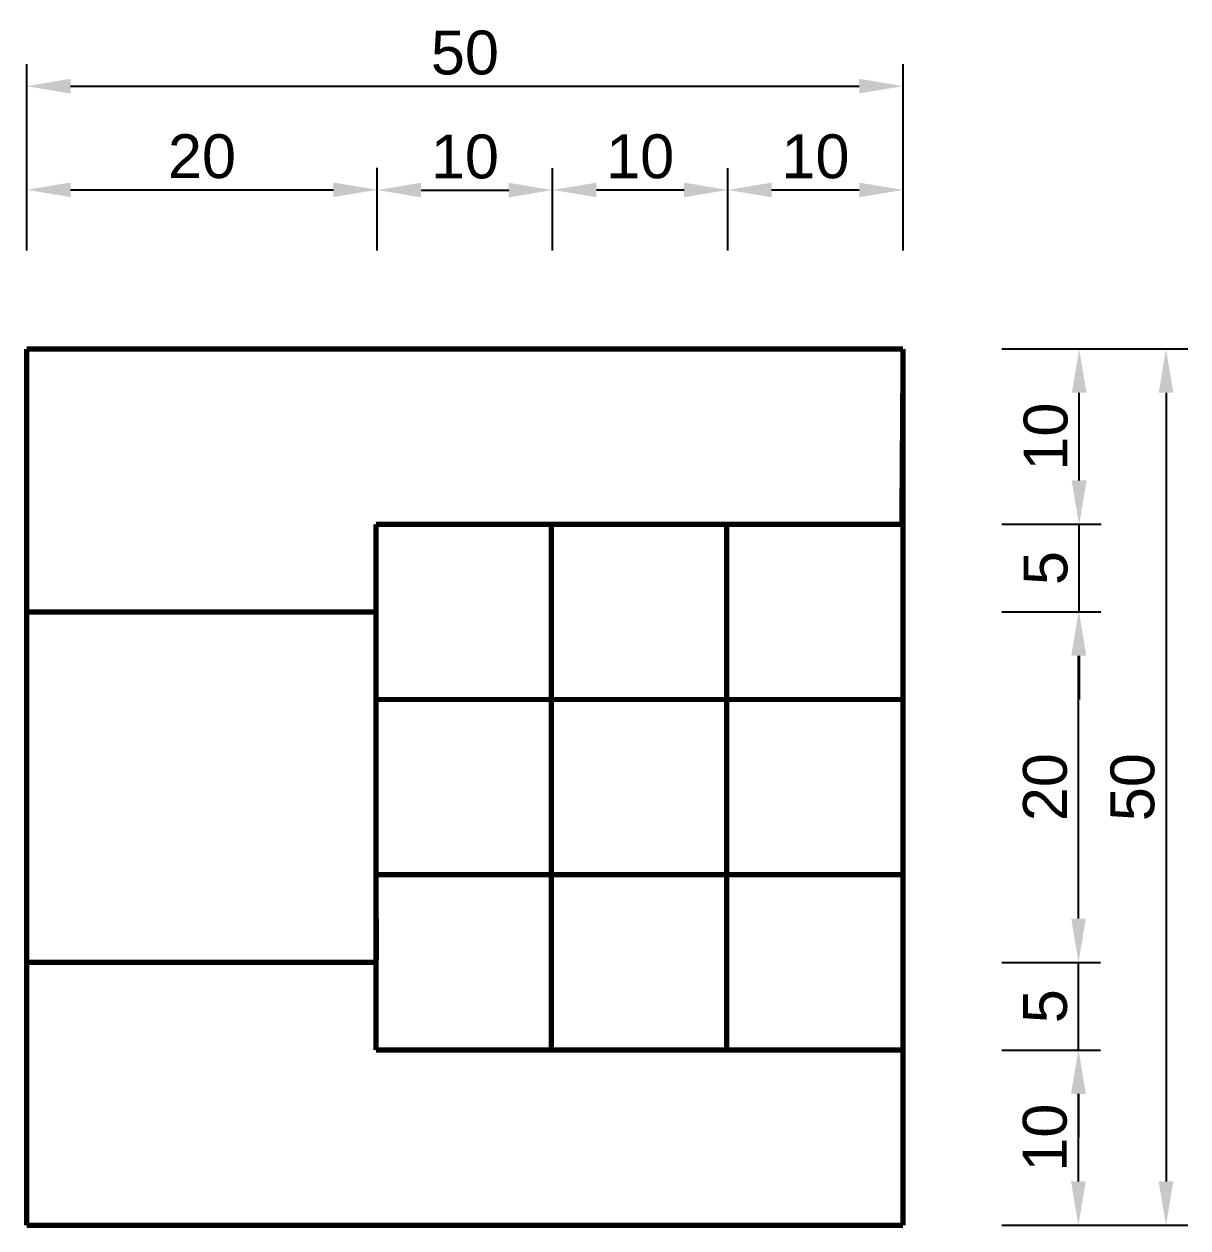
# Model space of a CAD drawing. Header units: millimetres. Extents: x -220846 to -220348, y 0 to 1408771.
# Drawn here: x -220845.7 to -220779.3, y 1408295.2 to 1408363.9 of the extents above; entities that cross this region are included whole.
import ezdxf

# ---------------------------------------------------------------- set-up
doc = ezdxf.new("R2010")
doc.units = ezdxf.units.MM
doc.styles.get("Standard").update_dxf_attribs({"font": 'arial.ttf'})
doc.dimstyles.new('ISO-25', dxfattribs={"dimtxt": 2.5, "dimasz": 2.5, "dimexe": 1.25, "dimexo": 0.625, "dimtad": 1, "dimtxsty": 'Standard', "dimcen": 2.5, "dimadec": 0, "dimazin": 0, "dimtfac": 1, "dimtmove": 0, "dimatfit": 1, "dimfxl": 1, "dimarcsym": 0})

# ---------------------------------------------------------------- blocks, each defined once
blk = doc.blocks.new('*D47')
at = {"color": 0, "lineweight": -2, "transparency": 16777216}
for p, q in [((-220845.51, 1408350.999), (-220845.51, 1408361.621)), ((-220795.51, 1408350.999), (-220795.51, 1408361.621)), ((-220843.01, 1408360.371), (-220798.01, 1408360.371))]:
    blk.add_line(p, q, dxfattribs=at)
at = {"color": 0, "transparency": 16777216}
for points in [[(-220843.01, 1408360.788), (-220843.01, 1408359.955), (-220845.51, 1408360.371)], [(-220798.01, 1408360.788), (-220798.01, 1408359.955), (-220795.51, 1408360.371)]]:
    blk.add_solid(points, dxfattribs=at)
at = {"layer": 'Defpoints', "color": 0, "transparency": 16777216}
for p in [(-220795.51, 1408360.371), (-220845.51, 1408350.374), (-220795.51, 1408350.374)]:
    blk.add_point(p, dxfattribs=at)
at = {"color": 0, "transparency": 16777216, "insert": (-220820.51, 1408362.273), "char_height": 2.5, "attachment_point": 5}
blk.add_mtext('50', dxfattribs=at)
blk = doc.blocks.new('*D48')
at = {"color": 0, "lineweight": -2, "transparency": 16777216}
for p, q in [((-220845.51, 1408350.999), (-220845.51, 1408355.707)), ((-220825.51, 1408350.999), (-220825.51, 1408355.707)), ((-220843.01, 1408354.457), (-220828.01, 1408354.457))]:
    blk.add_line(p, q, dxfattribs=at)
at = {"color": 0, "transparency": 16777216}
for points in [[(-220843.01, 1408354.874), (-220843.01, 1408354.04), (-220845.51, 1408354.457)], [(-220828.01, 1408354.874), (-220828.01, 1408354.04), (-220825.51, 1408354.457)]]:
    blk.add_solid(points, dxfattribs=at)
at = {"layer": 'Defpoints', "color": 0, "transparency": 16777216}
for p in [(-220825.51, 1408354.457), (-220845.51, 1408350.374), (-220825.51, 1408350.374)]:
    blk.add_point(p, dxfattribs=at)
at = {"color": 0, "transparency": 16777216, "insert": (-220835.51, 1408356.358), "char_height": 2.5, "attachment_point": 5}
blk.add_mtext('20', dxfattribs=at)
blk = doc.blocks.new('*D49')
at = {"color": 0, "lineweight": -2, "transparency": 16777216}
for p, q in [((-220825.51, 1408350.999), (-220825.51, 1408355.692)), ((-220815.51, 1408350.999), (-220815.51, 1408355.692)), ((-220823.01, 1408354.442), (-220818.01, 1408354.442))]:
    blk.add_line(p, q, dxfattribs=at)
at = {"color": 0, "transparency": 16777216}
for points in [[(-220823.01, 1408354.859), (-220823.01, 1408354.025), (-220825.51, 1408354.442)], [(-220818.01, 1408354.859), (-220818.01, 1408354.025), (-220815.51, 1408354.442)]]:
    blk.add_solid(points, dxfattribs=at)
at = {"layer": 'Defpoints', "color": 0, "transparency": 16777216}
for p in [(-220815.51, 1408354.442), (-220825.51, 1408350.374), (-220815.51, 1408350.374)]:
    blk.add_point(p, dxfattribs=at)
at = {"color": 0, "transparency": 16777216, "insert": (-220820.51, 1408356.343), "char_height": 2.5, "attachment_point": 5}
blk.add_mtext('10', dxfattribs=at)
blk = doc.blocks.new('*D50')
at = {"color": 0, "lineweight": -2, "transparency": 16777216}
for p, q in [((-220815.51, 1408350.999), (-220815.51, 1408355.699)), ((-220805.51, 1408350.999), (-220805.51, 1408355.699)), ((-220813.01, 1408354.449), (-220808.01, 1408354.449))]:
    blk.add_line(p, q, dxfattribs=at)
at = {"color": 0, "transparency": 16777216}
for points in [[(-220813.01, 1408354.866), (-220813.01, 1408354.032), (-220815.51, 1408354.449)], [(-220808.01, 1408354.866), (-220808.01, 1408354.032), (-220805.51, 1408354.449)]]:
    blk.add_solid(points, dxfattribs=at)
at = {"layer": 'Defpoints', "color": 0, "transparency": 16777216}
for p in [(-220805.51, 1408354.449), (-220815.51, 1408350.374), (-220805.51, 1408350.374)]:
    blk.add_point(p, dxfattribs=at)
at = {"color": 0, "transparency": 16777216, "insert": (-220810.51, 1408356.35), "char_height": 2.5, "attachment_point": 5}
blk.add_mtext('10', dxfattribs=at)
blk = doc.blocks.new('*D51')
at = {"color": 0, "lineweight": -2, "transparency": 16777216}
for p, q in [((-220805.51, 1408350.999), (-220805.51, 1408355.699)), ((-220795.51, 1408350.999), (-220795.51, 1408355.699)), ((-220803.01, 1408354.449), (-220798.01, 1408354.449))]:
    blk.add_line(p, q, dxfattribs=at)
at = {"color": 0, "transparency": 16777216}
for points in [[(-220803.01, 1408354.866), (-220803.01, 1408354.032), (-220805.51, 1408354.449)], [(-220798.01, 1408354.866), (-220798.01, 1408354.032), (-220795.51, 1408354.449)]]:
    blk.add_solid(points, dxfattribs=at)
at = {"layer": 'Defpoints', "color": 0, "transparency": 16777216}
for p in [(-220795.51, 1408354.449), (-220805.51, 1408350.374), (-220795.51, 1408350.374)]:
    blk.add_point(p, dxfattribs=at)
at = {"color": 0, "transparency": 16777216, "insert": (-220800.51, 1408356.35), "char_height": 2.5, "attachment_point": 5}
blk.add_mtext('10', dxfattribs=at)
blk = doc.blocks.new('*D52')
at = {"color": 0, "lineweight": -2, "transparency": 16777216}
for p, q in [((-220789.885, 1408345.374), (-220779.261, 1408345.374)), ((-220780.511, 1408342.874), (-220780.511, 1408297.874)), ((-220789.885, 1408295.374), (-220779.261, 1408295.374))]:
    blk.add_line(p, q, dxfattribs=at)
at = {"color": 0, "transparency": 16777216}
for points in [[(-220780.928, 1408342.874), (-220780.094, 1408342.874), (-220780.511, 1408345.374)], [(-220780.928, 1408297.874), (-220780.094, 1408297.874), (-220780.511, 1408295.374)]]:
    blk.add_solid(points, dxfattribs=at)
at = {"layer": 'Defpoints', "color": 0, "transparency": 16777216}
for p in [(-220790.51, 1408345.374), (-220790.51, 1408295.374), (-220780.511, 1408295.374)]:
    blk.add_point(p, dxfattribs=at)
at = {"color": 0, "transparency": 16777216, "insert": (-220782.412, 1408320.374), "char_height": 2.5, "attachment_point": 5, "rotation": 90}
blk.add_mtext('50', dxfattribs=at)
blk = doc.blocks.new('*D53')
at = {"color": 0, "lineweight": -2, "transparency": 16777216}
for p, q in [((-220789.885, 1408305.374), (-220784.261, 1408305.374)), ((-220785.511, 1408297.874), (-220785.511, 1408302.874)), ((-220789.885, 1408295.374), (-220784.261, 1408295.374))]:
    blk.add_line(p, q, dxfattribs=at)
at = {"color": 0, "transparency": 16777216}
for points in [[(-220785.927, 1408302.874), (-220785.094, 1408302.874), (-220785.511, 1408305.374)], [(-220785.927, 1408297.874), (-220785.094, 1408297.874), (-220785.511, 1408295.374)]]:
    blk.add_solid(points, dxfattribs=at)
at = {"layer": 'Defpoints', "color": 0, "transparency": 16777216}
for p in [(-220790.51, 1408305.374), (-220785.511, 1408305.374), (-220790.51, 1408295.374)]:
    blk.add_point(p, dxfattribs=at)
at = {"color": 0, "transparency": 16777216, "insert": (-220787.412, 1408300.374), "char_height": 2.5, "attachment_point": 5, "rotation": 90}
blk.add_mtext('10', dxfattribs=at)
blk = doc.blocks.new('*D64')
at = {"color": 0, "lineweight": -2, "transparency": 16777216}
for p, q in [((-220785.5, 1408312.874), (-220785.5, 1408315.374)), ((-220789.885, 1408310.374), (-220784.25, 1408310.374)), ((-220785.5, 1408305.374), (-220785.5, 1408310.374)), ((-220789.885, 1408305.374), (-220784.25, 1408305.374)), ((-220785.5, 1408302.874), (-220785.5, 1408300.374))]:
    blk.add_line(p, q, dxfattribs=at)
at = {"color": 0, "transparency": 16777216}
for points in [[(-220785.917, 1408312.874), (-220785.083, 1408312.874), (-220785.5, 1408310.374)], [(-220785.917, 1408302.874), (-220785.083, 1408302.874), (-220785.5, 1408305.374)]]:
    blk.add_solid(points, dxfattribs=at)
at = {"layer": 'Defpoints', "color": 0, "transparency": 16777216}
for p in [(-220790.51, 1408310.374), (-220785.5, 1408310.374), (-220790.51, 1408305.374)]:
    blk.add_point(p, dxfattribs=at)
at = {"color": 0, "transparency": 16777216, "insert": (-220787.396, 1408307.874), "char_height": 2.5, "attachment_point": 5, "rotation": 90}
blk.add_mtext('5', dxfattribs=at)
blk = doc.blocks.new('*D65')
at = {"color": 0, "lineweight": -2, "transparency": 16777216}
for p, q in [((-220789.885, 1408330.374), (-220784.25, 1408330.374)), ((-220785.5, 1408312.874), (-220785.5, 1408327.874)), ((-220789.885, 1408310.374), (-220784.25, 1408310.374))]:
    blk.add_line(p, q, dxfattribs=at)
at = {"color": 0, "transparency": 16777216}
for points in [[(-220785.917, 1408327.874), (-220785.083, 1408327.874), (-220785.5, 1408330.374)], [(-220785.917, 1408312.874), (-220785.083, 1408312.874), (-220785.5, 1408310.374)]]:
    blk.add_solid(points, dxfattribs=at)
at = {"layer": 'Defpoints', "color": 0, "transparency": 16777216}
for p in [(-220790.51, 1408330.374), (-220785.5, 1408330.374), (-220790.51, 1408310.374)]:
    blk.add_point(p, dxfattribs=at)
at = {"color": 0, "transparency": 16777216, "insert": (-220787.401, 1408320.374), "char_height": 2.5, "attachment_point": 5, "rotation": 90}
blk.add_mtext('20', dxfattribs=at)
blk = doc.blocks.new('*D66')
at = {"color": 0, "lineweight": -2, "transparency": 16777216}
for p, q in [((-220785.474, 1408337.874), (-220785.474, 1408340.374)), ((-220789.885, 1408335.374), (-220784.224, 1408335.374)), ((-220785.474, 1408330.374), (-220785.474, 1408335.374)), ((-220789.885, 1408330.374), (-220784.224, 1408330.374)), ((-220785.474, 1408327.874), (-220785.474, 1408325.374))]:
    blk.add_line(p, q, dxfattribs=at)
at = {"color": 0, "transparency": 16777216}
for points in [[(-220785.891, 1408337.874), (-220785.058, 1408337.874), (-220785.474, 1408335.374)], [(-220785.891, 1408327.874), (-220785.058, 1408327.874), (-220785.474, 1408330.374)]]:
    blk.add_solid(points, dxfattribs=at)
at = {"layer": 'Defpoints', "color": 0, "transparency": 16777216}
for p in [(-220790.51, 1408335.374), (-220785.474, 1408335.374), (-220790.51, 1408330.374)]:
    blk.add_point(p, dxfattribs=at)
at = {"color": 0, "transparency": 16777216, "insert": (-220787.371, 1408332.874), "char_height": 2.5, "attachment_point": 5, "rotation": 90}
blk.add_mtext('5', dxfattribs=at)
blk = doc.blocks.new('*D67')
at = {"color": 0, "lineweight": -2, "transparency": 16777216}
for p, q in [((-220789.885, 1408345.374), (-220784.213, 1408345.374)), ((-220785.463, 1408337.874), (-220785.463, 1408342.874)), ((-220789.885, 1408335.374), (-220784.213, 1408335.374))]:
    blk.add_line(p, q, dxfattribs=at)
at = {"color": 0, "transparency": 16777216}
for points in [[(-220785.88, 1408342.874), (-220785.046, 1408342.874), (-220785.463, 1408345.374)], [(-220785.88, 1408337.874), (-220785.046, 1408337.874), (-220785.463, 1408335.374)]]:
    blk.add_solid(points, dxfattribs=at)
at = {"layer": 'Defpoints', "color": 0, "transparency": 16777216}
for p in [(-220790.51, 1408345.374), (-220785.463, 1408345.374), (-220790.51, 1408335.374)]:
    blk.add_point(p, dxfattribs=at)
at = {"color": 0, "transparency": 16777216, "insert": (-220787.365, 1408340.374), "char_height": 2.5, "attachment_point": 5, "rotation": 90}
blk.add_mtext('10', dxfattribs=at)

msp = doc.modelspace()

# ---------------------------------------------------------------- linework, layer by layer
for p, q in [((-220825.58, 1408335.374), (-220825.585, 1408325.374)), ((-220825.58, 1408335.374), (-220825.58, 1408330.374)), ((-220815.58, 1408335.361), (-220805.58, 1408335.42)), ((-220795.585, 1408325.374), (-220795.489, 1408315.375)), ((-220825.58, 1408305.374), (-220825.58, 1408310.374)), ((-220825.58, 1408305.374), (-220815.58, 1408305.361))]:
    msp.add_line(p, q)
at = {"const_width": 0.3}
for points in [[(-220845.51, 1408295.374), (-220845.51, 1408345.374)], [(-220845.51, 1408345.374), (-220795.51, 1408345.374)], [(-220795.51, 1408345.374), (-220795.58, 1408335.374)], [(-220795.51, 1408345.374), (-220795.51, 1408295.374)], [(-220825.58, 1408335.374), (-220825.583, 1408327.874)], [(-220825.58, 1408335.374), (-220825.58, 1408305.374)], [(-220795.58, 1408335.374), (-220825.58, 1408335.374)], [(-220815.58, 1408305.361), (-220815.58, 1408335.361)], [(-220805.58, 1408335.42), (-220805.58, 1408305.374)], [(-220825.58, 1408330.374), (-220845.51, 1408330.374)], [(-220825.585, 1408325.374), (-220795.585, 1408325.374)], [(-220795.489, 1408315.375), (-220825.58, 1408315.375)], [(-220825.58, 1408305.374), (-220825.566, 1408312.874)], [(-220825.58, 1408310.374), (-220845.51, 1408310.374)], [(-220825.58, 1408305.374), (-220795.51, 1408305.374)], [(-220795.51, 1408295.374), (-220845.51, 1408295.374)]]:
    msp.add_lwpolyline(points, dxfattribs=at)

# ---------------------------------------------------------------- dimensions: what is measured, and where the dimension line sits
for base, p1, p2, picture, middle in [((-220795.51, 1408360.371), (-220845.51, 1408350.374), (-220795.51, 1408350.374), '*D47', (-220820.51, 1408362.273)), ((-220825.51, 1408354.457), (-220845.51, 1408350.374), (-220825.51, 1408350.374), '*D48', (-220835.51, 1408356.358)), ((-220815.51, 1408354.442), (-220825.51, 1408350.374), (-220815.51, 1408350.374), '*D49', (-220820.51, 1408356.343)), ((-220805.51, 1408354.449), (-220815.51, 1408350.374), (-220805.51, 1408350.374), '*D50', (-220810.51, 1408356.35)), ((-220795.51, 1408354.449), (-220805.51, 1408350.374), (-220795.51, 1408350.374), '*D51', (-220800.51, 1408356.35))]:
    dim = msp.add_linear_dim(base=base, p1=p1, p2=p2, dimstyle='ISO-25')
    dim.commit()
    dim.dimension.update_dxf_attribs({"geometry": picture, "text_midpoint": middle})
for base, p1, p2, picture, middle in [((-220780.511, 1408295.374), (-220790.51, 1408345.374), (-220790.51, 1408295.374), '*D52', (-220782.412, 1408320.374)), ((-220785.463, 1408345.374), (-220790.51, 1408335.374), (-220790.51, 1408345.374), '*D67', (-220787.365, 1408340.374)), ((-220785.474, 1408335.374), (-220790.51, 1408330.374), (-220790.51, 1408335.374), '*D66', (-220787.371, 1408332.874)), ((-220785.5, 1408330.374), (-220790.51, 1408310.374), (-220790.51, 1408330.374), '*D65', (-220787.401, 1408320.374)), ((-220785.5, 1408310.374), (-220790.51, 1408305.374), (-220790.51, 1408310.374), '*D64', (-220787.396, 1408307.874)), ((-220785.511, 1408305.374), (-220790.51, 1408295.374), (-220790.51, 1408305.374), '*D53', (-220787.412, 1408300.374))]:
    dim = msp.add_linear_dim(base=base, p1=p1, p2=p2, angle=90, dimstyle='ISO-25')
    dim.commit()
    dim.dimension.update_dxf_attribs({"geometry": picture, "text_midpoint": middle})

doc.saveas('drawing.dxf')
